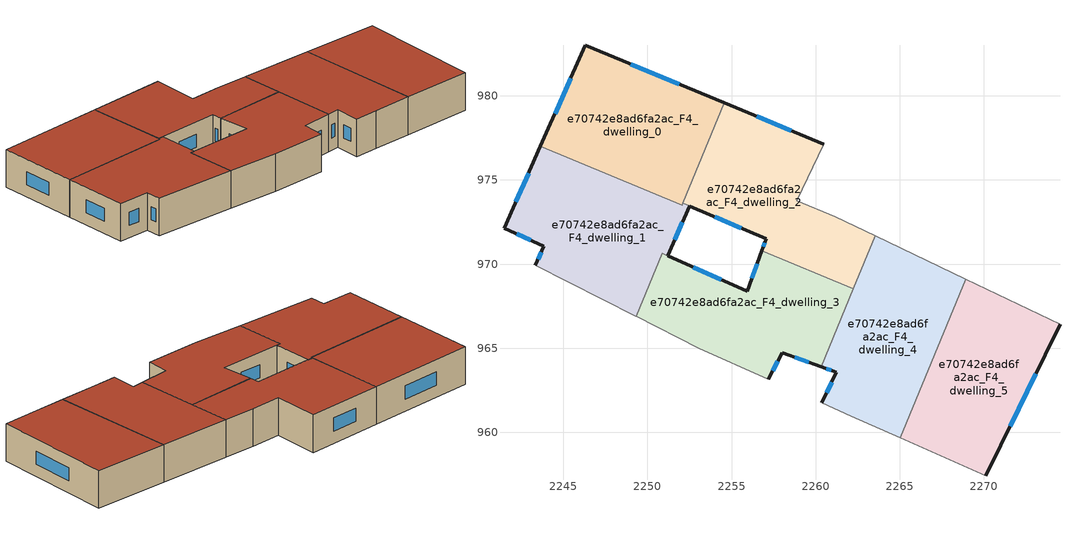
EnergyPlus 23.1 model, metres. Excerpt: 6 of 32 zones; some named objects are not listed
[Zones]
e70742e8ad6fa2ac_F4_dwelling_0
 floor to e70742e8ad6fa2ac_F3_dwelling_0 (EU_floor_Construction): 2254.58,979.58 2252.06,973.5 2243.63,976.99 2246.31,983 z12
 wall outside (EU_wall_Construction): 2254.58,979.58 2246.31,983 2243.63,976.99 z12:15
 wall to e70742e8ad6fa2ac_F4_dwelling_1 (EU_wall_Construction): 2243.63,976.99 2252.06,973.5 2252.11,973.62 z12:15
 wall to e70742e8ad6fa2ac_F4_dwelling_2 (EU_wall_Construction): 2252.11,973.63 2254.58,979.58 z12:15
 window (EU_Window_Construction): 2245.44,981.05 2244.51,978.95 / 2251.89,980.69 2249,981.89 z12.98:14.02
 roof outside (EU_roof_Construction): 2252.06,973.5 2254.58,979.58 2246.31,983 2243.63,976.99 z15
e70742e8ad6fa2ac_F4_dwelling_1
 floor to e70742e8ad6fa2ac_F3_dwelling_1 (EU_floor_Construction): 2252.11,973.62 2252.5,973.46 2251.2,970.5 2250.88,970.64 2249.32,966.89 2243.34,969.93 2243.84,971.07 2241.47,972.14 2243.63,976.99 2252.06,973.5 z12
 wall outside (EU_wall_Construction): 2243.63,976.99 2241.47,972.14 2243.84,971.07 2243.34,969.93 / 2251.2,970.5 2252.5,973.46 z12:15
 wall to e70742e8ad6fa2ac_F4_dwelling_3 (EU_wall_Construction): 2249.32,966.89 2250.88,970.64 2251.19,970.5 z12:15
 wall adiabatic (EU_wall_Construction): 2243.34,969.93 2249.32,966.89 z12:15
 wall to e70742e8ad6fa2ac_F4_dwelling_2 (EU_wall_Construction): 2252.5,973.46 2252.11,973.62 z12:15
 window (EU_Window_Construction): 2243.68,970.7 2243.51,970.3 / 2242.24,971.79 2243.07,971.42 / 2242.93,975.42 2242.18,973.72 / 2251.62,971.46 2252.08,972.49 z12.98:14.02
 roof outside (EU_roof_Construction): 2249.32,966.89 2250.88,970.64 2251.19,970.5 2252.5,973.46 2252.11,973.62 2252.06,973.5 2243.63,976.99 2241.47,972.14 2243.84,971.07 2243.34,969.93 z15
e70742e8ad6fa2ac_F4_dwelling_2
 floor to e70742e8ad6fa2ac_F3_dwelling_2 (EU_floor_Construction): 2260.47,977.13 2258.88,973.78 2261.17,972.82 2263.55,971.67 2262.25,968.53 2256.81,970.78 2257.07,971.5 2252.11,973.63 2254.58,979.58 z12
 wall outside (EU_wall_Construction): 2260.47,977.13 2254.58,979.58 / 2252.51,973.45 2257.07,971.5 2256.81,970.78 z12:15
 wall adiabatic (EU_wall_Construction): 2263.55,971.67 2261.17,972.82 2258.88,973.78 2260.47,977.13 z12:15
 wall to e70742e8ad6fa2ac_F4_dwelling_3 (EU_wall_Construction): 2256.81,970.78 2262.25,968.53 z12:15
 wall to e70742e8ad6fa2ac_F4_dwelling_4 (EU_wall_Construction): 2262.25,968.53 2263.55,971.67 z12:15
 window (EU_Window_Construction): 2258.56,977.93 2256.5,978.78 / 2256.99,971.27 2256.89,971.02 / 2253.99,972.82 2255.59,972.14 z12.98:14.02
 roof outside (EU_roof_Construction): 2262.25,968.53 2263.55,971.67 2261.17,972.82 2258.88,973.78 2260.47,977.13 2254.58,979.58 2252.11,973.63 2257.07,971.5 2256.81,970.78 z15
e70742e8ad6fa2ac_F4_dwelling_3
 floor to e70742e8ad6fa2ac_F3_dwelling_3 (EU_floor_Construction): 2262.25,968.53 2260.33,963.9 2258.01,964.75 2257.19,963.16 2253.05,964.99 2249.32,966.89 2250.88,970.64 2251.2,970.5 2255.92,968.39 2256.81,970.78 z12
 wall outside (EU_wall_Construction): 2256.81,970.78 2255.92,968.39 2251.2,970.5 / 2257.19,963.16 2258.01,964.75 2260.33,963.9 z12:15
 wall adiabatic (EU_wall_Construction): 2249.32,966.89 2253.05,964.99 2257.19,963.16 z12:15
 wall to e70742e8ad6fa2ac_F4_dwelling_4 (EU_wall_Construction): 2260.33,963.9 2262.25,968.53 z12:15
 window (EU_Window_Construction): 2254.39,969.08 2252.74,969.82 / 2256.52,970.01 2256.21,969.17 / 2258.77,964.47 2259.58,964.18 / 2257.46,963.67 2257.75,964.23 z12.98:14.02
 roof outside (EU_roof_Construction): 2260.33,963.9 2262.25,968.53 2256.81,970.78 2255.92,968.39 2251.2,970.5 2250.88,970.64 2249.32,966.89 2253.05,964.99 2257.19,963.16 2258.01,964.75 z15
e70742e8ad6fa2ac_F4_dwelling_4
 floor to e70742e8ad6fa2ac_F3_dwelling_4 (EU_floor_Construction): 2268.93,969.1 2265.03,959.68 2262.12,960.96 2260.37,961.75 2261.22,963.58 2260.33,963.9 2263.55,971.67 z12
 wall outside (EU_wall_Construction): 2260.33,963.9 2261.22,963.58 2260.37,961.75 z12:15
 wall adiabatic (EU_wall_Construction): 2260.37,961.75 2262.12,960.96 2265.03,959.68 / 2268.93,969.1 2263.55,971.67 z12:15
 wall to e70742e8ad6fa2ac_F4_dwelling_5 (EU_wall_Construction): 2265.03,959.68 2268.93,969.1 z12:15
 window (EU_Window_Construction): 2260.95,962.98 2260.65,962.34 / 2260.62,963.79 2260.93,963.68 z12.98:14.02
 roof outside (EU_roof_Construction): 2265.03,959.68 2268.93,969.1 2263.55,971.67 2260.33,963.9 2261.22,963.58 2260.37,961.75 2262.12,960.96 z15
e70742e8ad6fa2ac_F4_dwelling_5
 floor to e70742e8ad6fa2ac_F3_dwelling_5 (EU_floor_Construction): 2274.52,966.42 2270.12,957.42 2265.03,959.68 2268.93,969.1 z12
 wall outside (EU_wall_Construction): 2270.12,957.42 2274.52,966.42 z12:15
 wall adiabatic (EU_wall_Construction): 2274.52,966.42 2268.93,969.1 / 2265.03,959.68 2270.12,957.42 z12:15
 window (EU_Window_Construction): 2271.55,960.35 2273.09,963.49 z12.98:14.02
 roof outside (EU_roof_Construction): 2270.12,957.42 2274.52,966.42 2268.93,969.1 2265.03,959.68 z15
[Building]
EU S2 Campaign: North Axis=0; Terrain=City; Solar Distribution=FullExterior
[Site:Location]
Bologna: Latitude=44.5; Longitude=11.25; Time Zone=1; Elevation=37
[SizingPeriod:WeatherFileDays]
AnnualSizingPeriod: Begin Month=1; Begin Day of Month=1; End Month=12; End Day of Month=31; Day of Week for Start Day=Monday; Use Weather File Daylight Saving Period=No; Use Weather File Rain and Snow Indicators=No
[MATERIAL]
EU_InternalMass_Material: Roughness=MediumRough; Thickness=0.1; Conductivity=1; Density=1800; Specific Heat=900; Thermal Absorptance=0.9; Solar Absorptance=0.7; Visible Absorptance=0.7
[MATERIAL:NOMASS] Roughness=MediumRough; Thermal Absorptance=0.9; Solar Absorptance=0.7; Visible Absorptance=0.7
Name | Thermal Resistance
EU_wall_NoMass | 0.905828
EU_roof_NoMass | 0.37593
EU_floor_NoMass | 0.67114
[WINDOWMATERIAL:SIMPLEGLAZINGSYSTEM]
EU_Window_SimpleGlazing: UFactor=4.52486; Solar Heat Gain Coefficient=0.85; Visible Transmittance=0.85
[CONSTRUCTION]
EU_wall_Construction: EU_wall_NoMass
EU_roof_Construction: EU_roof_NoMass
EU_floor_Construction: EU_floor_NoMass
EU_Window_Construction: EU_Window_SimpleGlazing
EU_InternalMass_Construction: EU_InternalMass_Material
[ZONE] Type=1; Multiplier=1; Ceiling Height=autocalculate; Floor Area=autocalculate; Part of Total Floor Area=Yes
Name | Volume
e70742e8ad6fa2ac_F4_dwelling_0 | 178.336
e70742e8ad6fa2ac_F4_dwelling_1 | 182.168
e70742e8ad6fa2ac_F4_dwelling_2 | 177.226
e70742e8ad6fa2ac_F4_dwelling_3 | 175.513
e70742e8ad6fa2ac_F4_dwelling_4 | 178.325
e70742e8ad6fa2ac_F4_dwelling_5 | 178.311
[INTERNALMASS] Construction=EU_InternalMass_Construction
Name | Zone or ZoneList | Surface Area
e70742e8ad6fa2ac_F4_dwelling_0_EU_InternalMass | e70742e8ad6fa2ac_F4_dwelling_0 | 59.4447
e70742e8ad6fa2ac_F4_dwelling_1_EU_InternalMass | e70742e8ad6fa2ac_F4_dwelling_1 | 60.727
e70742e8ad6fa2ac_F4_dwelling_2_EU_InternalMass | e70742e8ad6fa2ac_F4_dwelling_2 | 59.0912
e70742e8ad6fa2ac_F4_dwelling_3_EU_InternalMass | e70742e8ad6fa2ac_F4_dwelling_3 | 58.5026
e70742e8ad6fa2ac_F4_dwelling_4_EU_InternalMass | e70742e8ad6fa2ac_F4_dwelling_4 | 59.4416
e70742e8ad6fa2ac_F4_dwelling_5_EU_InternalMass | e70742e8ad6fa2ac_F4_dwelling_5 | 59.4372
[OTHEREQUIPMENT] Fuel Type=Electricity; Design Level Calculation Method=Watts/Area; Power per Zone Floor Area=1; Fraction Latent=0; Fraction Radiant=0; Fraction Lost=0; Carbon Dioxide Generation Rate=0; EndUse Subcategory=EU_Step8_InternalGains
Name | Zone or ZoneList or Space or SpaceList | Schedule
EU_Step8_InternalGain_e70742e8ad6fa2ac_F4_dwelling_0_f000 | e70742e8ad6fa2ac_F4_dwelling_0 | EU_Step8_GainSchedule_e70742e8ad6fa2ac_F4_dwelling_0_f000
EU_Step8_InternalGain_e70742e8ad6fa2ac_F4_dwelling_1_f000 | e70742e8ad6fa2ac_F4_dwelling_1 | EU_Step8_GainSchedule_e70742e8ad6fa2ac_F4_dwelling_1_f000
EU_Step8_InternalGain_e70742e8ad6fa2ac_F4_dwelling_2_f000 | e70742e8ad6fa2ac_F4_dwelling_2 | EU_Step8_GainSchedule_e70742e8ad6fa2ac_F4_dwelling_2_f000
EU_Step8_InternalGain_e70742e8ad6fa2ac_F4_dwelling_3_f000 | e70742e8ad6fa2ac_F4_dwelling_3 | EU_Step8_GainSchedule_e70742e8ad6fa2ac_F4_dwelling_3_f000
EU_Step8_InternalGain_e70742e8ad6fa2ac_F4_dwelling_4_f000 | e70742e8ad6fa2ac_F4_dwelling_4 | EU_Step8_GainSchedule_e70742e8ad6fa2ac_F4_dwelling_4_f000
EU_Step8_InternalGain_e70742e8ad6fa2ac_F4_dwelling_5_f000 | e70742e8ad6fa2ac_F4_dwelling_5 | EU_Step8_GainSchedule_e70742e8ad6fa2ac_F4_dwelling_5_f000
[ZONEVENTILATION:DESIGNFLOWRATE] Schedule=EU_AlwaysOn; Design Flow Rate Calculation Method=AirChanges/Hour; Air Changes per Hour=0.73129; Ventilation Type=Natural; Fan Pressure Rise=0; Fan Total Efficiency=1; Constant Term Coefficient=1; Temperature Term Coefficient=0; Velocity Term Coefficient=0; Velocity Squared Term Coefficient=0; Minimum Indoor Temperature=-100; Maximum Indoor Temperature=100; Delta Temperature=-100; Minimum Outdoor Temperature=-100; Maximum Outdoor Temperature=100; Maximum Wind Speed=40
Name | Zone or ZoneList or Space or SpaceList
EU_ConstantAir_e70742e8ad6fa2ac_F4_dwelling_0 | e70742e8ad6fa2ac_F4_dwelling_0
EU_ConstantAir_e70742e8ad6fa2ac_F4_dwelling_1 | e70742e8ad6fa2ac_F4_dwelling_1
EU_ConstantAir_e70742e8ad6fa2ac_F4_dwelling_2 | e70742e8ad6fa2ac_F4_dwelling_2
EU_ConstantAir_e70742e8ad6fa2ac_F4_dwelling_3 | e70742e8ad6fa2ac_F4_dwelling_3
EU_ConstantAir_e70742e8ad6fa2ac_F4_dwelling_4 | e70742e8ad6fa2ac_F4_dwelling_4
EU_ConstantAir_e70742e8ad6fa2ac_F4_dwelling_5 | e70742e8ad6fa2ac_F4_dwelling_5
[HVACTEMPLATE:ZONE:IDEALLOADSAIRSYSTEM] System Availability Schedule=EU_AlwaysOn; Maximum Heating Supply Air Temperature=50; Minimum Cooling Supply Air Temperature=13; Maximum Heating Supply Air Humidity Ratio=0.0156; Minimum Cooling Supply Air Humidity Ratio=0.0077; Heating Limit=NoLimit; Cooling Limit=NoLimit; Heating Availability Schedule=EU_AlwaysOn; Cooling Availability Schedule=EU_CoolingOff; Dehumidification Control Type=ConstantSensibleHeatRatio; Cooling Sensible Heat Ratio=0.7; Dehumidification Setpoint=60; Humidification Control Type=None; Humidification Setpoint=30; Outdoor Air Method=None; Outdoor Air Flow Rate per Person=0.00944; Outdoor Air Flow Rate per Zone Floor Area=0; Outdoor Air Flow Rate per Zone=0; Demand Controlled Ventilation Type=None; Outdoor Air Economizer Type=NoEconomizer; Heat Recovery Type=None; Sensible Heat Recovery Effectiveness=0.7; Latent Heat Recovery Effectiveness=0.65
Name | Template Thermostat
e70742e8ad6fa2ac_F4_dwelling_0 | EU_HeatOnly_e70742e8ad6fa2ac_F4_dwelling_0
e70742e8ad6fa2ac_F4_dwelling_1 | EU_HeatOnly_e70742e8ad6fa2ac_F4_dwelling_1
e70742e8ad6fa2ac_F4_dwelling_2 | EU_HeatOnly_e70742e8ad6fa2ac_F4_dwelling_2
e70742e8ad6fa2ac_F4_dwelling_3 | EU_HeatOnly_e70742e8ad6fa2ac_F4_dwelling_3
e70742e8ad6fa2ac_F4_dwelling_4 | EU_HeatOnly_e70742e8ad6fa2ac_F4_dwelling_4
e70742e8ad6fa2ac_F4_dwelling_5 | EU_HeatOnly_e70742e8ad6fa2ac_F4_dwelling_5
[SIZING:ZONE] Zone Cooling Design Supply Air Temperature Input Method=SupplyAirTemperature; Zone Cooling Design Supply Air Temperature=13; Zone Heating Design Supply Air Temperature Input Method=SupplyAirTemperature; Zone Heating Design Supply Air Temperature=50; Zone Cooling Design Supply Air Humidity Ratio=0.008; Zone Heating Design Supply Air Humidity Ratio=0.008; Cooling Design Air Flow Method=DesignDay; Cooling Design Air Flow Rate=0; Cooling Minimum Air Flow per Zone Floor Area=0.000762; Cooling Minimum Air Flow=0; Cooling Minimum Air Flow Fraction=0.2; Heating Design Air Flow Method=DesignDay; Heating Design Air Flow Rate=0; Heating Maximum Air Flow per Zone Floor Area=0.002032; Heating Maximum Air Flow=0.141576; Heating Maximum Air Flow Fraction=0.3; Account for Dedicated Outdoor Air System=No; Dedicated Outdoor Air System Control Strategy=NeutralSupplyAir; Dedicated Outdoor Air Low Setpoint Temperature for Design=autosize; Dedicated Outdoor Air High Setpoint Temperature for Design=autosize; Zone Load Sizing Method=Sensible Load Only No Latent Load; Zone Latent Cooling Design Supply Air Humidity Ratio Input Method=HumidityRatioDifference; Zone Cooling Design Supply Air Humidity Ratio Difference=0.005; Zone Latent Heating Design Supply Air Humidity Ratio Input Method=HumidityRatioDifference; Zone Humidification Design Supply Air Humidity Ratio Difference=0.005
e70742e8ad6fa2ac_F4_dwelling_0; e70742e8ad6fa2ac_F4_dwelling_1; e70742e8ad6fa2ac_F4_dwelling_2; e70742e8ad6fa2ac_F4_dwelling_3; e70742e8ad6fa2ac_F4_dwelling_4; e70742e8ad6fa2ac_F4_dwelling_5
[SCHEDULE:CONSTANT]
Name | Hourly Value
EU_AlwaysOn | 1
EU_CoolingOff | 0
[SCHEDULE:FILE] Column Number=1; Rows to Skip at Top=0; Number of Hours of Data=8760; Column Separator=Comma; Interpolate to Timestep=No; Minutes per Item=60; Adjust Schedule for Daylight Savings=Yes
Name | File
EU_Step8_GainSchedule_e70742e8ad6fa2ac_F4_dwelling_0_f000 | ../../schedules/e70742e8ad6fa2ac/e70742e8ad6fa2ac_F4_dwelling_0_f000_gain.csv
EU_Step8_GainSchedule_e70742e8ad6fa2ac_F4_dwelling_1_f000 | ../../schedules/e70742e8ad6fa2ac/e70742e8ad6fa2ac_F4_dwelling_1_f000_gain.csv
EU_Step8_GainSchedule_e70742e8ad6fa2ac_F4_dwelling_2_f000 | ../../schedules/e70742e8ad6fa2ac/e70742e8ad6fa2ac_F4_dwelling_2_f000_gain.csv
EU_Step8_GainSchedule_e70742e8ad6fa2ac_F4_dwelling_3_f000 | ../../schedules/e70742e8ad6fa2ac/e70742e8ad6fa2ac_F4_dwelling_3_f000_gain.csv
EU_Step8_GainSchedule_e70742e8ad6fa2ac_F4_dwelling_4_f000 | ../../schedules/e70742e8ad6fa2ac/e70742e8ad6fa2ac_F4_dwelling_4_f000_gain.csv
EU_Step8_GainSchedule_e70742e8ad6fa2ac_F4_dwelling_5_f000 | ../../schedules/e70742e8ad6fa2ac/e70742e8ad6fa2ac_F4_dwelling_5_f000_gain.csv
